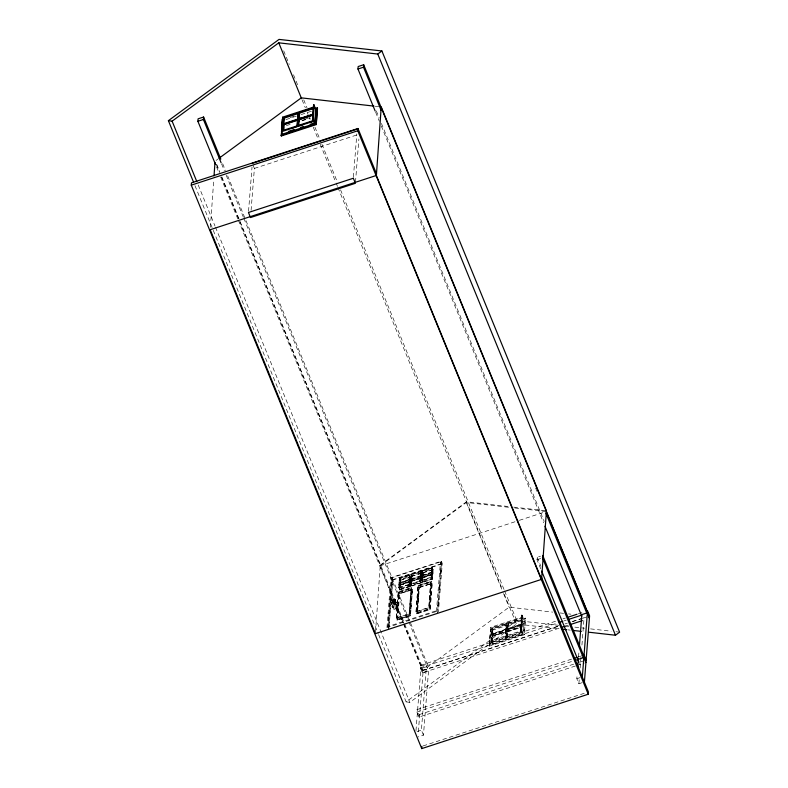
<?xml version="1.0" encoding="UTF-8"?>
<svg xmlns="http://www.w3.org/2000/svg" width="788" height="788" viewBox="0 0 788 788"><rect width="100%" height="100%" fill="white"/><g stroke="black" fill="none" stroke-linecap="round" stroke-linejoin="round"><path stroke-width="0.59" stroke-dasharray="3.94 2.96" d="M437.832 605.519L438.571 605.637L438.502 602.13L437.832 605.519L438.571 605.637M438.069 602.485L438.817 602.524M439.103 589.296L439.842 589.414L439.783 585.908L439.103 589.296L439.842 589.414M439.349 586.173L440.088 586.302M440.413 572.984L441.093 573.28L441.063 569.675L440.384 573.073L441.122 573.103M440.63 569.951L441.369 570.079M210.386 227.279L213.775 179.546M375.502 632.409L380.279 565.095L221.586 177.113M520.543 629.819L521.932 615.014L524.276 619.811L523.124 634.36L521.292 629.868L520.543 629.848L521.213 631.543L522.434 615.33M521.686 615.31L522.365 617.004L490.806 627.307L489.663 641.856L490.904 644.88L492.047 630.341L490.806 627.307M248.545 211.292L252.032 166.958M251.086 210.357L254.386 168.415L252.731 164.377M353.428 177.044L356.826 133.901M355.496 182.097L358.895 138.954M386.957 627.612L390.887 577.693L441.359 561.214L442.275 563.459L438.443 612.158M387.834 627.327L391.725 577.801L440.453 561.893L441.369 564.129L437.665 611.242M388.06 627.425L391.803 579.938L390.887 577.693M388.75 629.573L392.651 580.047L391.725 577.801M392.651 602.416L392.729 601.48M393.35 600.495C393.793 597.875 396.344 602.751 394.059 603.303C391.439 605.243 388.898 600.623 391.833 599.353C393.783 598.88 391.675 601.933 391.449 599.638C393.468 597.501 394.601 601.825 393.094 599.885L393.645 599.067M394.66 603.697C395.399 601.175 394.522 606.179 395.487 603.588A2.63 0.995 -22.2 0 0 395.576 602.249L393.251 602.436A2.63 0.995 -22.2 0 0 391.242 604.573A2.63 0.995 -22.2 0 0 394.995 603.756L395.458 603.401A2.63 0.995 -22.2 0 0 395.507 602.091M395.31 608.838L395.379 607.903M411.592 587.503L409.661 614.029L396.216 618.058L398.275 591.847L411.592 587.503L409.642 615.546L397.595 619.122L409.514 615.231M398.728 588.114L399.092 583.435L409.474 579.682L409.238 584.676L398.59 587.789L398.964 583.11L409.632 579.692L409.868 574.688L399.358 578.126L399.112 583.12L399.358 578.126M396.344 618.373L398.275 591.847M412.508 589.739L399.063 593.778L412.508 589.739L410.45 615.95L397.132 620.304L399.083 592.251L411.001 588.36L409.12 614.266L411.001 588.36M399.506 590.035L399.752 585.041L410.4 581.928L410.026 586.607L399.506 590.035L400.166 578.53L409.277 575.545L409.927 577.151M397.132 620.304L399.083 592.251M399.9 585.051L400.137 580.047L410.784 576.934L410.42 581.613L399.9 585.051L410.292 581.288L410.656 576.609M400.166 583.386L400.491 579.328L409.602 576.353L409.287 580.411L399.772 583.514L400.422 585.12L400.107 589.178L409.218 586.203L409.868 574.688M397.723 619.437L399.605 593.531L411.523 589.641M409.277 575.545L408.952 579.604L409.612 581.209L400.097 584.322L399.782 588.37L408.893 585.395L409.208 581.347M421.087 571.024L420.457 581.012L409.937 584.45L410.184 579.446L420.851 576.028L421.216 571.349L410.568 574.462L410.331 579.456L410.568 574.462M409.937 584.45L410.184 579.446M410.026 586.607L410.262 581.603M421.875 572.945L421.639 577.949L411.119 581.386L411.356 576.383L421.875 572.945L421.245 582.943L410.725 586.37L411.71 575.664L420.822 572.689L420.506 576.747L410.981 579.85L410.666 583.908L411.326 585.514L420.437 582.539L420.753 578.481L420.103 576.875L419.777 580.933L420.437 582.539M411.375 574.866L411.06 578.914L411.72 580.52L412.035 576.461L411.375 574.866L420.496 571.891L421.147 573.487L420.831 577.545L411.316 580.658M410.725 586.37L410.962 581.377L421.481 577.939L421.245 582.943M411.326 585.514L411.641 581.455L410.981 579.85M409.642 615.546L411.651 589.966M410.45 615.95L412.38 589.424M431.292 581.061L429.361 607.597L416.044 611.941L417.975 585.415L431.43 581.386L429.342 609.114L417.423 613.005L419.305 587.099L417.423 613.005M416.044 611.941L417.975 585.415M430.701 581.928L428.82 607.834L430.701 581.928L418.783 585.819L416.901 611.724M416.832 613.872L418.763 587.336L432.208 583.307L430.149 609.518L416.832 613.872L418.783 585.819M420.496 571.891L420.171 575.939L420.831 577.545M420.428 577.683L420.112 581.731L410.991 584.716M420.457 581.012L420.694 576.018M431.765 577.328L432.001 572.324L431.765 577.328L421.156 580.786L421.393 575.792L432.159 572.334L432.523 567.655L421.787 570.798L421.55 575.792L421.787 570.798M421.156 580.786L421.393 575.792M422.25 577.693L432.898 574.57L432.533 579.259L422.013 582.687L422.663 571.172L431.785 568.197L432.435 569.803L432.119 573.861L422.604 576.974L422.279 581.022L431.4 578.047L431.716 573.989M422.013 582.687L422.279 577.377L432.789 573.94L433.164 569.261L422.644 572.699L422.407 577.693L432.927 574.265L433.164 569.261M422.673 576.038L422.998 571.98L432.11 569.005L431.785 573.053L422.269 576.166L422.929 577.771L422.614 581.83L431.726 578.855L432.041 574.797L431.391 573.191L431.066 577.249L431.726 578.855M575.427 665.988L418.901 717.1L416.832 712.056L417.029 709.594L572.384 658.866M559.027 628.243L422.368 672.873L420.299 667.83L420.496 665.367L555.993 621.121M415.975 730.732L420.95 667.584L423.008 672.637L418.132 734.564M221.802 176.827L421.826 665.87L421.629 668.322L427.155 666.52L427.342 664.067L227.318 175.025M418.901 717.1L419.098 714.647L417.029 709.594M422.368 672.873L422.565 670.421L403.486 623.968M431.785 568.197L431.46 572.255L432.119 573.861M432.159 572.334L432.395 567.33M429.342 609.114L431.223 583.209M430.149 609.518L432.08 582.992M432.533 579.259L432.77 574.255M423.461 735.194L421.403 730.141L426.466 665.781L428.534 670.834L423.461 735.194L417.945 736.997M436.414 611.458L440.453 561.893M441.359 561.214L437.399 612.926L436.473 610.68L388.031 626.499L388.947 628.745L392.779 580.057L391.863 577.821L387.972 627.278L437.429 611.133M489.249 645.49L490.52 629.376L525.429 617.979L524.404 634.704L489.496 646.111L489.249 645.49L524.158 634.094L525.429 617.979M489.496 646.111L490.52 629.376M505.66 629.73L506.526 631.848L492.421 636.448L491.564 634.34L505.66 629.73L505.167 636.024L491.072 640.624L492.057 643.047L521.597 633.394L522.621 620.422L521.626 618.009L492.086 627.652L490.648 644.269L522.877 633.749L524.02 619.201M491.318 641.245L491.81 634.951L505.916 630.351L505.354 637.423M492.825 629.454L492.333 635.749L521.873 626.105L522.365 619.811M492.421 636.448L491.594 633.946L505.689 629.336L506.182 623.052L507.048 625.16L506.556 631.454L505.689 629.336M492.057 643.047L493.081 630.075L492.086 627.652M505.945 629.957L506.438 623.663L492.342 628.272L491.84 634.557L521.38 624.914L521.883 618.619L507.777 623.229L506.822 638.221L507.846 625.248L507.048 625.16M505.906 637.827L506.92 624.854M506.704 637.916L506.024 638.132L506.526 631.848M506.507 635.581L506.999 629.297L521.104 624.687L522.089 627.11L507.994 631.71L507.502 638.004L506.507 635.581L520.602 630.981L521.764 615.064M507.039 628.903L507.531 622.609L508.516 625.032L508.024 631.316L522.119 626.716L521.134 624.293L507.039 628.903L508.024 631.316M507.186 638.172L508.27 624.411M520.779 629.553L521.932 615.014M520.858 631.592L521.351 625.308L507.255 629.908M540.716 568.818L536.992 559.707L537.18 557.244L540.499 556.161M582.204 682.654L578.885 683.738L576.826 678.695L577.2 673.858M578.54 656.926L579.013 650.878M579.85 664.501L579.978 662.866M578.885 683.738L579.367 677.69M580.126 668.017L581.081 655.931M581.938 645.047L583.938 619.644L583.11 617.625M395.487 603.588L395.064 603.913A2.63 0.995 -22.2 0 1 391.301 604.731A2.63 0.995 -22.2 0 1 393.32 602.593L395.123 602.199M216.06 160.457L218.049 158.999M380.279 565.095L466.476 501.769L508.881 506.576M403.358 622.707L380.092 565.814L466.289 502.488L509.905 507.433M403.83 623.84L422.91 670.499L509.107 607.174L552.723 612.118M378.614 634.626L406.115 701.862L516.751 620.589L559.096 625.347M406.115 701.862L409.829 702.364L516.475 624.017L559.253 628.863M396.137 610.06C401.525 606.465 390.848 603.441 393.645 609.351C397.881 612.148 396.216 607.292 395.881 609.42M290.082 117.55L294.416 116.132M286.044 119.569L296.534 116.072M301.144 114.565L311.496 111.187M303.912 119.549L308.246 118.131M302.021 120.475L308.532 118.348M286.428 125.607L290.762 124.189M301.991 120.869L310.669 118.033M254.386 168.415L358.107 134.541M380.092 565.814L518.169 520.72M519.341 520.336L546.251 511.55M391.803 579.938L442.275 563.459M392.651 580.047L441.369 564.129M399.486 578.441L410.006 575.004M410.706 574.777L421.216 571.349M421.925 571.113L432.523 567.655M400.274 580.362L410.784 576.934M422.004 573.27L411.356 576.383M422.782 573.014L433.292 569.586M398.984 582.805L409.504 579.367M410.203 579.141L420.723 575.703M421.422 575.476L432.021 572.009M410.312 579.771L420.822 576.333M421.531 576.107L432.129 572.649M410.991 581.061L421.511 577.624M399.88 585.356L410.4 581.928M421.61 578.264L410.962 581.377M422.388 578.008L432.898 574.57M398.59 587.789L409.11 584.361M409.809 584.135L420.329 580.697M421.028 580.47L431.627 577.003M399.378 589.72L409.898 586.282M410.597 586.055L421.117 582.618M421.885 582.371L432.405 578.934M398.403 592.172L411.73 587.818M418.103 585.74L431.43 581.386M399.211 592.576L411.129 588.685M418.911 586.144L430.829 582.253M419.433 587.424L431.351 583.534M418.891 587.661L432.208 583.307M536.992 559.707L542.508 557.904M396.216 618.058L409.533 613.704M415.916 611.626L429.233 607.272M417.295 612.69L429.214 608.789M396.994 619.979L410.321 615.635M416.694 613.547L430.021 609.193M490.766 629.986L525.675 618.59M492.047 630.341L524.276 619.811M489.663 641.856L521.892 631.326M562.996 618.836L565.341 618.068M578.185 613.872L584.026 611.971M421.826 665.87L427.342 664.067M420.299 667.83L556.968 623.2M563.972 620.914L566.316 620.146M422.565 670.421L558.062 626.174M565.065 623.879L567.399 623.121M572.078 621.594L584.923 617.398M422.91 670.499L558.653 626.174M572.689 621.584L582.046 618.531M583.219 618.147L587.897 616.62M423.008 672.637L428.534 670.834M564.868 626.342L568.375 625.199M578.225 656.956L582.893 655.429M416.832 712.056L573.359 660.945M419.098 714.647L574.452 663.91M580.047 662.038L584.46 660.6M576.589 665.604L584.272 663.053M576.826 678.695L580.135 677.611M416.98 731.589L421.403 730.141M423.087 745.931L586.085 692.701M565.154 626.027L568.778 626.44M574.826 627.12L584.509 628.203M590.557 628.883L611.133 631.198M615.97 631.74L619.604 632.153M375.177 106.242L378.811 106.646M513.727 507.127L546.439 510.831M514.751 507.974L545.04 511.412M559.992 612.946L563.627 613.36M568.473 613.901L570.896 614.177M567.813 629.839L570.256 630.114M535.604 487.999L537.002 491.416M376.309 110.901L379.097 117.727M381.422 123.411L544.232 521.469M375.649 112.221L379.373 121.322M381.234 125.873L543.572 522.789M537.18 557.244L540.913 566.355M524.158 634.094L524.404 634.704M283.69 50.796L289.285 64.468M293.481 74.732L298.14 86.119M303.735 99.8L306.995 107.779M314.924 127.144L319.583 138.54M321.918 144.243L336.831 180.708M340.554 189.829L504.162 589.818M504.625 590.961L516.751 620.589M520.602 630.981L521.597 633.394M302.07 99.81L305.33 107.789M307.192 112.339L308.128 114.624M308.591 115.757L310.462 120.318M313.25 127.154L318.382 139.693M320.243 144.253L335.629 181.861M336.092 182.993L337.491 186.411M337.954 187.554L502.498 589.828M504.359 594.388L516.475 624.017M466.289 502.488L503.059 592.379M503.522 593.522L509.107 607.174M506.999 629.297L507.994 631.71M505.167 636.024L506.024 638.132M440.305 562.002L441.231 564.238M422.663 571.172L423.323 572.778L422.998 576.836L422.348 575.23M421.954 580.224L422.614 581.83M409.543 582.145L408.883 580.539L408.568 584.597L409.218 586.203M400.166 578.53L400.816 580.126L400.501 584.184L399.841 582.578M399.447 587.572L400.107 589.178M222.669 163.658L225.457 170.474M221.546 163.835L224.334 170.661M226.195 175.212L243.413 217.291M243.876 218.424L408.548 621.033M409.011 622.165L427.155 666.52M395.3 599.757L395.369 599.914A1.684 0.64 -22.2 0 1 392.926 601.303A1.684 0.64 -22.2 0 1 393.025 600.082A1.684 0.64 -22.2 0 1 395.34 599.924M396.285 602.16L396.354 602.318A1.684 0.64 -22.2 0 1 393.911 603.707A1.684 0.64 -22.2 0 1 394.01 602.495A1.684 0.64 -22.2 0 1 396.325 602.327M216.68 164.318L219.478 171.144M216.473 164.603L219.724 172.562M216.493 166.78L218.818 172.464M220.679 177.014L237.887 219.094M238.35 220.226L403.023 622.835M391.931 599.766L392.197 600.417M198.212 184.993L214.996 226.018M215.459 227.161L409.829 702.364M194.971 185.633L378.151 633.493M492.303 636.143L491.801 642.427L521.341 632.784L521.843 626.49L492.303 636.143M393.123 605.401L392.641 605.755A2.63 0.995 -22.2 0 0 392.483 607.105L392.916 607.164A2.63 0.995 -22.2 0 0 396.738 605.509A2.63 0.995 -22.2 0 0 394.965 604.603L393.123 605.401M393.182 605.558L392.71 605.913A2.63 0.995 -22.2 0 0 392.552 607.262L392.976 607.321A2.63 0.995 -22.2 0 0 396.797 605.667A2.63 0.995 -22.2 0 0 395.024 604.76L393.182 605.558M393.704 601.904L393.192 602.18L393.704 601.904M392.188 600.555C390.503 601.214 394.108 600.121 392.188 600.555M396.443 608.612L395.911 608.828L396.443 608.612M394.768 609.006L394.276 609.104L394.768 609.006M396.059 607.026C394.148 607.115 397.684 606.819 396.059 607.026M392.05 602.357L391.538 602.396L392.05 602.357M392.936 600.84A1.409 0.532 -22.2 0 0 394.946 599.688A1.409 0.532 -22.2 0 0 393.015 599.826A1.409 0.532 -22.2 0 0 392.936 600.84M392.995 601.461A1.684 0.64 -22.2 0 0 395.409 600.082A1.684 0.64 -22.2 0 0 393.084 600.249A1.684 0.64 -22.2 0 0 392.995 601.461M393.064 601.155A1.409 0.532 -22.2 0 0 395.074 600.003A1.409 0.532 -22.2 0 0 393.143 600.141A1.409 0.532 -22.2 0 0 393.064 601.155M394.246 604.041A1.409 0.532 -22.2 0 0 396.256 602.889A1.409 0.532 -22.2 0 0 394.325 603.027A1.409 0.532 -22.2 0 0 394.246 604.041M393.98 603.864A1.684 0.64 -22.2 0 0 396.394 602.485A1.684 0.64 -22.2 0 0 394.069 602.653A1.684 0.64 -22.2 0 0 393.98 603.864M394.118 603.726A1.409 0.532 -22.2 0 0 396.128 602.574A1.409 0.532 -22.2 0 0 394.197 602.712A1.409 0.532 -22.2 0 0 394.118 603.726"/><path stroke-width="1.18" d="M214.031 175.872L214.986 162.407M376.369 175.458L381.234 106.922L546.439 510.831L541.573 579.367L375.413 633.631L210.209 229.722L376.369 175.458L541.573 579.367M541.395 576.974L588.419 691.943L588.242 694.228L421.747 748.6L191.277 185.15L191.464 182.865L357.959 128.493L376.575 174.02M215.557 164.505L197.887 121.283L198.074 118.83L203.599 117.028L220.807 159.107M221.083 162.702L203.403 119.48L203.599 117.028M314.934 108.606L317.259 107.838L317.505 108.458L316.244 124.573L281.326 135.969L282.35 119.244L282.596 119.855M315.85 109.069L314.707 123.608L282.478 134.137L281.493 131.714L282.636 117.176L314.195 106.873L313.762 104.883L316.106 109.68L315.821 113.314M281.326 135.969L281.69 131.369M281.966 127.912L282.508 121.007M299.115 119.382L298.869 118.771L312.964 114.162L313.21 114.782L299.115 119.382L299.607 113.088L313.713 108.488L313.457 107.877L283.916 117.52L282.902 130.493L296.997 125.893L297.49 119.599L283.394 124.199L284.133 126.011M283.237 130.059L283.641 124.819L297.746 120.209M283.68 124.425L284.173 118.131L298.268 113.531L298.022 112.92L297.519 119.205L283.424 123.814M283.887 129.153L284.044 127.055M297.5 123.361L297.243 126.504L296.997 125.893M298.268 113.531L297.775 119.815L284.764 124.071M309.438 122.524L312.688 121.46L312.934 114.555L298.839 119.155L298.337 125.45L312.442 120.85L313.594 104.932M298.869 118.771L299.361 112.477L299.607 113.088M298.593 126.06L299.085 119.776L313.181 115.166M299.686 119.52L299.854 117.422M314.707 123.608L312.609 119.421L313.762 104.883M314.264 105.188L313.043 121.411L312.609 119.421M315.052 123.017L315.624 115.737M316.244 124.573L317.259 107.838M375.186 111.088L357.969 69.009L358.166 66.547L363.682 64.744L587.434 611.784M588.242 694.228L357.772 130.778L357.959 128.493M381.165 110.418L363.495 67.207L363.682 64.744M421.747 748.6L421.925 746.315M577.771 666.599L578.441 658.138M579.397 646.042L581.869 614.601L587.385 612.798L589.454 617.841M582.342 676.892L587.533 610.828L589.591 615.871L584.41 681.935M193.572 182.215L168.396 120.672L172.109 121.175L278.765 42.828L377.767 54.047L381.885 50.964L619.604 632.153L615.477 635.236L588.587 632.193M168.396 120.672L279.031 39.4L381.885 50.964M219.034 158.27L301.272 97.86L373.965 106.104M197.887 121.283L203.403 119.48M357.969 69.009L363.495 67.207M292.909 127.922L296.16 126.858M299.676 125.706L302.927 124.652M281.493 131.714L313.722 121.194M288.428 131.429L294.111 129.567M300.415 127.518L303.666 126.454M310.176 124.327L313.427 123.263M281.08 135.359L315.988 123.962M252.318 163.362L357.2 129.114M191.277 185.15L357.772 130.778M568.837 616.925L577.013 614.256M559.303 622.431L562.809 621.289M568.65 619.388L581.495 615.192M561.371 627.484L564.868 626.342M570.709 624.431L582.391 620.619M573.546 658.482L577.052 657.34M574.521 660.561L583.869 657.507L585.937 662.56M561.706 629.139L566.592 629.701M572.699 630.39L581.258 631.365M377.767 54.047L615.477 635.236M546.251 511.55L588.606 615.103M587.336 613.281L589.404 618.334M545.838 513.027L586.774 613.103M544.971 526.197L581.721 616.049M584.066 655.055L586.124 660.098M583.701 655.685L542.705 555.442L542.508 557.904L583.977 659.28M541.651 571.093L578.924 662.225M278.765 42.828L301.597 98.667M298.839 119.155L299.568 120.968M283.916 117.52L284.655 119.323M282.636 117.176L282.872 117.747M172.109 121.175L196.813 181.575M353.339 178.246L248.456 212.494L250.515 217.547L355.408 183.289L353.339 178.246"/></g></svg>
